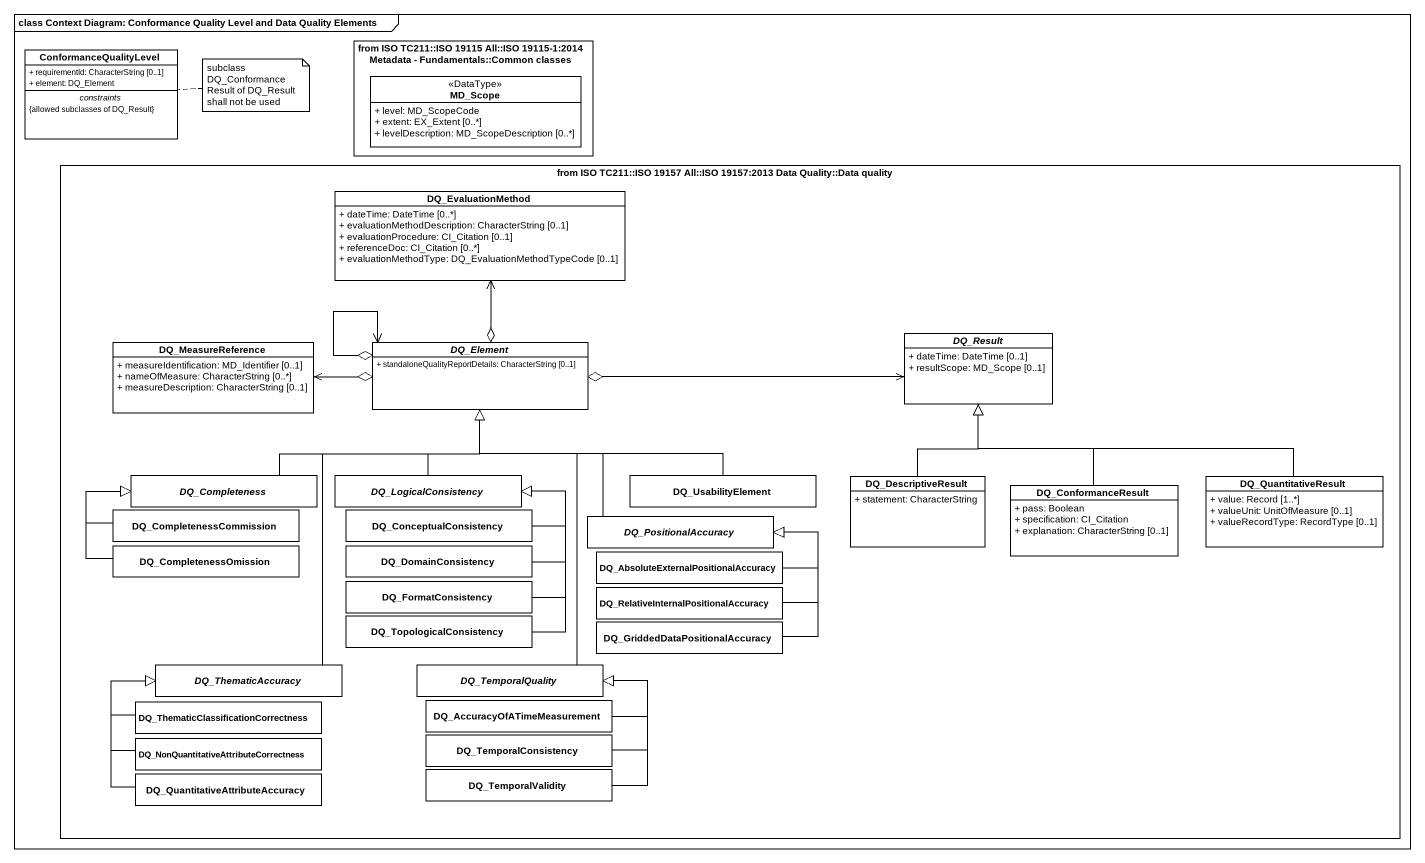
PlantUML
@startuml
mainframe class Context Diagram: Conformance Quality Level and Data Quality Elements
hide circle
hide empty members
skinparam classAttributeIconSize 0
rectangle "from ISO TC211::ISO 19115 All::ISO 19115-1:2014 Metadata - Fundamentals::Common classes" as from_ISO_TC211_ISO_19115 {
  class MD_Scope <<DataType>> #FFFFFF {
    + level: MD_ScopeCode
    + extent: EX_Extent [0..*]
    + levelDescription: MD_ScopeDescription [0..*]
  }
}
class ConformanceQualityLevel {
  + requirementId: CharacterString [0..1]
  + element: DQ_Element
  -- constraints --
  {allowed subclasses of DQ_Result}
}
rectangle "from ISO TC211::ISO 19157 All::ISO 19157:2013 Data Quality::Data quality" as from_ISO_TC211_ISO_19157 {
  class DQ_EvaluationMethod {
    + dateTime: DateTime [0..*]
    + evaluationMethodDescription: CharacterString [0..1]
    + evaluationProcedure: CI_Citation [0..1]
    + referenceDoc: CI_Citation [0..*]
    + evaluationMethodType: DQ_EvaluationMethodTypeCode [0..1]
  }
  class DQ_MeasureReference {
    + measureIdentification: MD_Identifier [0..1]
    + nameOfMeasure: CharacterString [0..*]
    + measureDescription: CharacterString [0..1]
  }
  abstract class DQ_Element {
    + standaloneQualityReportDetails: CharacterString [0..1]
  }
  abstract class DQ_Result {
    + dateTime: DateTime [0..1]
    + resultScope: MD_Scope [0..1]
  }
  abstract class DQ_Completeness
  abstract class DQ_LogicalConsistency
  class DQ_UsabilityElement
  class DQ_DescriptiveResult {
    + statement: CharacterString
  }
  class DQ_QuantitativeResult {
    + value: Record [1..*]
    + valueUnit: UnitOfMeasure [0..1]
    + valueRecordType: RecordType [0..1]
  }
  class DQ_CompletenessCommission
  class DQ_ConceptualConsistency
  abstract class DQ_PositionalAccuracy
  class DQ_ConformanceResult {
    + pass: Boolean
    + specification: CI_Citation
    + explanation: CharacterString [0..1]
  }
  class DQ_CompletenessOmission
  class DQ_DomainConsistency
  class "DQ_AbsoluteExternalPositionalAccuracy" as DQ_AbsoluteExternalPositiona
  class DQ_FormatConsistency
  class "DQ_RelativeInternalPositionalAccuracy" as DQ_RelativeInternalPositiona
  class DQ_TopologicalConsistency
  class "DQ_GriddedDataPositionalAccuracy" as DQ_GriddedDataPositionalAccu
  abstract class DQ_ThematicAccuracy
  abstract class DQ_TemporalQuality
  class "DQ_ThematicClassificationCorrectness" as DQ_ThematicClassificationCor
  class "DQ_AccuracyOfATimeMeasurement" as DQ_AccuracyOfATimeMeasuremen
  class "DQ_NonQuantitativeAttributeCorrectness" as DQ_NonQuantitativeAttributeC
  class DQ_TemporalConsistency
  class "DQ_QuantitativeAttributeAccuracy" as DQ_QuantitativeAttributeAccu
  class DQ_TemporalValidity
}
DQ_EvaluationMethod <--o DQ_Element
DQ_MeasureReference <-right-o DQ_Element
DQ_Element <--o DQ_Element
DQ_Result <-left-o DQ_Element
DQ_Completeness -right-|> DQ_Element
DQ_LogicalConsistency -up-|> DQ_Element
DQ_UsabilityElement -left-|> DQ_Element
DQ_DescriptiveResult -up-|> DQ_Result
DQ_QuantitativeResult -left-|> DQ_Result
DQ_CompletenessCommission -up-|> DQ_Completeness
DQ_ConceptualConsistency -up-|> DQ_LogicalConsistency
DQ_PositionalAccuracy -up-|> DQ_Element
DQ_ConformanceResult -up-|> DQ_Result
DQ_CompletenessOmission -up-|> DQ_Completeness
DQ_DomainConsistency -up-|> DQ_LogicalConsistency
DQ_AbsoluteExternalPositiona -up-|> DQ_PositionalAccuracy
DQ_FormatConsistency -up-|> DQ_LogicalConsistency
DQ_RelativeInternalPositiona -up-|> DQ_PositionalAccuracy
DQ_TopologicalConsistency -up-|> DQ_LogicalConsistency
DQ_GriddedDataPositionalAccu -up-|> DQ_PositionalAccuracy
DQ_ThematicAccuracy -up-|> DQ_Element
DQ_TemporalQuality -up-|> DQ_Element
DQ_ThematicClassificationCor -up-|> DQ_ThematicAccuracy
DQ_AccuracyOfATimeMeasuremen -up-|> DQ_TemporalQuality
DQ_NonQuantitativeAttributeC -up-|> DQ_ThematicAccuracy
DQ_TemporalConsistency -up-|> DQ_TemporalQuality
DQ_QuantitativeAttributeAccu -up-|> DQ_ThematicAccuracy
DQ_TemporalValidity -up-|> DQ_TemporalQuality
note right of ConformanceQualityLevel : subclass DQ_ConformanceResult of DQ_Result shall not be used
@enduml
